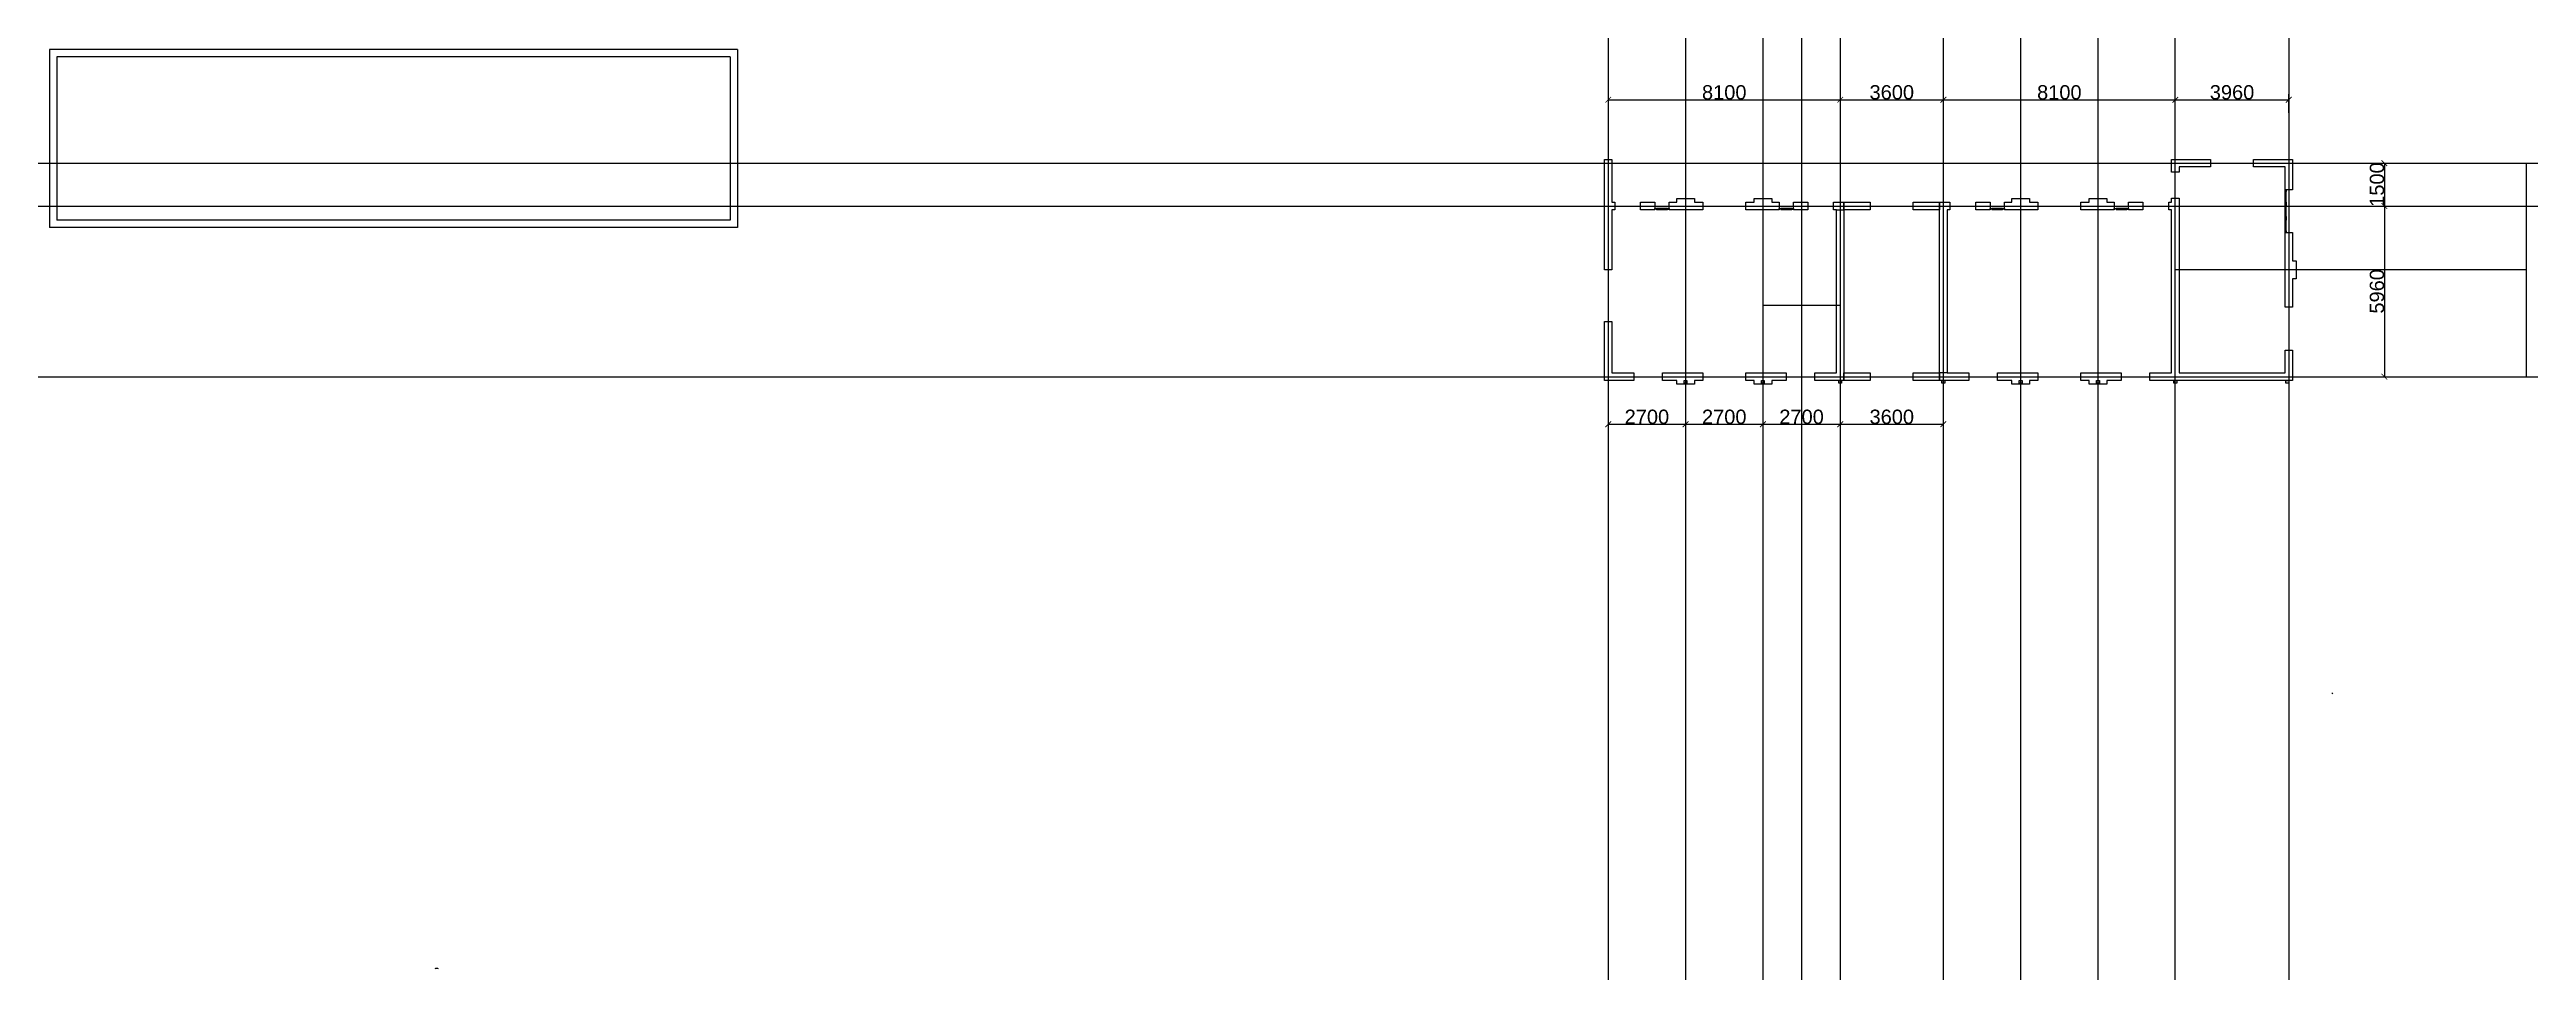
# Model space of a CAD drawing. Header units: millimetres. Extents: x 1136 to 87619, y -32473 to -377.
import ezdxf

# ---------------------------------------------------------------- set-up
doc = ezdxf.new("R2010")
doc.units = ezdxf.units.MM
doc.layers.add('SectionCutEdges', color=7, linetype='Continuous')
doc.styles.get("Standard").update_dxf_attribs({"font": 'arial.ttf'})
doc.dimstyles.new('整体标注', dxfattribs={"dimtxt": 500, "dimasz": 200, "dimexe": 200, "dimexo": 200, "dimtad": 1, "dimdec": 1, "dimtxsty": 'Standard', "dimblk": 'ARCHTICK', "dimcen": 2.5, "dimadec": 0, "dimazin": 0, "dimtfac": 1, "dimtdec": 1, "dimtmove": 0, "dimatfit": 3, "dimfxl": 100, "dimarcsym": 0})

# ---------------------------------------------------------------- blocks, each defined once
blk = doc.blocks.new('_ArchTick')
at = {"color": 0, "linetype": 'ByBlock', "const_width": 0.15}
blk.add_lwpolyline([(-0.5, -0.5), (0.5, 0.5)], dxfattribs=at)
blk = doc.blocks.new('*D1')
at = {"color": 0, "lineweight": -2, "transparency": 16777216}
blk.add_line((55559, -2131), (63659, -2131), dxfattribs=at)
at = {"layer": 'Defpoints', "color": 0, "transparency": 16777216}
for p in [(55559, -2131), (63659, -2131), (63659, -2131)]:
    blk.add_point(p, dxfattribs=at)
at = {"color": 0, "lineweight": -2, "transparency": 16777216, "xscale": 200, "yscale": 200, "zscale": 200, "rotation": 180}
blk.add_blockref('_ArchTick', (55559, -2131), dxfattribs=at)
at = {"color": 0, "lineweight": -2, "transparency": 16777216, "xscale": 200, "yscale": 200, "zscale": 200}
blk.add_blockref('_ArchTick', (63659, -2131), dxfattribs=at)
at = {"color": 0, "transparency": 16777216, "insert": (59609, -1876), "char_height": 500, "attachment_point": 5}
blk.add_mtext('8100', dxfattribs=at)
blk = doc.blocks.new('*D3')
at = {"color": 0, "lineweight": -2, "transparency": 16777216}
for p, q in [((63659, -2131), (67259, -2131)), ((67259, -2587), (67259, -1931))]:
    blk.add_line(p, q, dxfattribs=at)
at = {"layer": 'Defpoints', "color": 0, "transparency": 16777216}
for p in [(63659, -2131), (67259, -2131), (67259, -2787)]:
    blk.add_point(p, dxfattribs=at)
at = {"color": 0, "lineweight": -2, "transparency": 16777216, "xscale": 200, "yscale": 200, "zscale": 200, "rotation": 180}
blk.add_blockref('_ArchTick', (63659, -2131), dxfattribs=at)
at = {"color": 0, "lineweight": -2, "transparency": 16777216, "xscale": 200, "yscale": 200, "zscale": 200}
blk.add_blockref('_ArchTick', (67259, -2131), dxfattribs=at)
at = {"color": 0, "transparency": 16777216, "insert": (65459, -1875), "char_height": 500, "attachment_point": 5}
blk.add_mtext('3600', dxfattribs=at)
blk = doc.blocks.new('*D4')
at = {"color": 0, "lineweight": -2, "transparency": 16777216}
for p, q in [((67259, -2587), (67259, -1931)), ((67259, -2131), (75359, -2131)), ((75359, -2587), (75359, -1931))]:
    blk.add_line(p, q, dxfattribs=at)
at = {"layer": 'Defpoints', "color": 0, "transparency": 16777216}
for p in [(75359, -2131), (67259, -2787), (75359, -2787)]:
    blk.add_point(p, dxfattribs=at)
at = {"color": 0, "lineweight": -2, "transparency": 16777216, "xscale": 200, "yscale": 200, "zscale": 200, "rotation": 180}
blk.add_blockref('_ArchTick', (67259, -2131), dxfattribs=at)
at = {"color": 0, "lineweight": -2, "transparency": 16777216, "xscale": 200, "yscale": 200, "zscale": 200}
blk.add_blockref('_ArchTick', (75359, -2131), dxfattribs=at)
at = {"color": 0, "transparency": 16777216, "insert": (71309, -1876), "char_height": 500, "attachment_point": 5}
blk.add_mtext('8100', dxfattribs=at)
blk = doc.blocks.new('*D5')
at = {"color": 0, "lineweight": -2, "transparency": 16777216}
for p, q in [((75359, -2587), (75359, -1931)), ((75359, -2131), (79319, -2131)), ((79319, -2587), (79319, -1931))]:
    blk.add_line(p, q, dxfattribs=at)
at = {"layer": 'Defpoints', "color": 0, "transparency": 16777216}
for p in [(79319, -2131), (75359, -2787), (79319, -2787)]:
    blk.add_point(p, dxfattribs=at)
at = {"color": 0, "lineweight": -2, "transparency": 16777216, "xscale": 200, "yscale": 200, "zscale": 200, "rotation": 180}
blk.add_blockref('_ArchTick', (75359, -2131), dxfattribs=at)
at = {"color": 0, "lineweight": -2, "transparency": 16777216, "xscale": 200, "yscale": 200, "zscale": 200}
blk.add_blockref('_ArchTick', (79319, -2131), dxfattribs=at)
at = {"color": 0, "transparency": 16777216, "insert": (77339, -1875), "char_height": 500, "attachment_point": 5}
blk.add_mtext('3960', dxfattribs=at)
blk = doc.blocks.new('*D6')
at = {"color": 0, "lineweight": -2, "transparency": 16777216}
for p, q in [((82545, -4344), (82857, -4344)), ((82657, -4344), (82657, -5844)), ((82545, -5844), (82857, -5844))]:
    blk.add_line(p, q, dxfattribs=at)
at = {"layer": 'Defpoints', "color": 0, "transparency": 16777216}
for p in [(82345, -4344), (82345, -5844), (82657, -5844)]:
    blk.add_point(p, dxfattribs=at)
at = {"color": 0, "lineweight": -2, "transparency": 16777216, "xscale": 200, "yscale": 200, "zscale": 200}
for p, rotation in [((82657, -4344), 90), ((82657, -5844), 270)]:
    blk.add_blockref('_ArchTick', p, dxfattribs=dict(at, rotation=rotation))
at = {"color": 0, "transparency": 16777216, "insert": (82401, -5094), "char_height": 500, "attachment_point": 5, "rotation": 90}
blk.add_mtext('1500', dxfattribs=at)
blk = doc.blocks.new('*D7')
at = {"color": 0, "lineweight": -2, "transparency": 16777216}
for p, q in [((82545, -5844), (82857, -5844)), ((82657, -5844), (82657, -11804))]:
    blk.add_line(p, q, dxfattribs=at)
at = {"layer": 'Defpoints', "color": 0, "transparency": 16777216}
for p in [(82345, -5844), (82657, -11804), (82657, -11804)]:
    blk.add_point(p, dxfattribs=at)
at = {"color": 0, "lineweight": -2, "transparency": 16777216, "xscale": 200, "yscale": 200, "zscale": 200}
for p, rotation in [((82657, -5844), 90), ((82657, -11804), 270)]:
    blk.add_blockref('_ArchTick', p, dxfattribs=dict(at, rotation=rotation))
at = {"color": 0, "transparency": 16777216, "insert": (82401, -8824), "char_height": 500, "attachment_point": 5, "rotation": 90}
blk.add_mtext('5960', dxfattribs=at)
blk = doc.blocks.new('*D8')
at = {"color": 0, "lineweight": -2, "transparency": 16777216}
blk.add_line((55559, -13464), (58259, -13464), dxfattribs=at)
at = {"layer": 'Defpoints', "color": 0, "transparency": 16777216}
for p in [(55559, -13464), (58259, -13464), (58259, -13464)]:
    blk.add_point(p, dxfattribs=at)
at = {"color": 0, "lineweight": -2, "transparency": 16777216, "xscale": 200, "yscale": 200, "zscale": 200, "rotation": 180}
blk.add_blockref('_ArchTick', (55559, -13464), dxfattribs=at)
at = {"color": 0, "lineweight": -2, "transparency": 16777216, "xscale": 200, "yscale": 200, "zscale": 200}
blk.add_blockref('_ArchTick', (58259, -13464), dxfattribs=at)
at = {"color": 0, "transparency": 16777216, "insert": (56909, -13208), "char_height": 500, "attachment_point": 5}
blk.add_mtext('2700', dxfattribs=at)
blk = doc.blocks.new('*D9')
at = {"color": 0, "lineweight": -2, "transparency": 16777216}
blk.add_line((58259, -13464), (60959, -13464), dxfattribs=at)
at = {"layer": 'Defpoints', "color": 0, "transparency": 16777216}
for p in [(58259, -13464), (60959, -13464), (60959, -13464)]:
    blk.add_point(p, dxfattribs=at)
at = {"color": 0, "lineweight": -2, "transparency": 16777216, "xscale": 200, "yscale": 200, "zscale": 200, "rotation": 180}
blk.add_blockref('_ArchTick', (58259, -13464), dxfattribs=at)
at = {"color": 0, "lineweight": -2, "transparency": 16777216, "xscale": 200, "yscale": 200, "zscale": 200}
blk.add_blockref('_ArchTick', (60959, -13464), dxfattribs=at)
at = {"color": 0, "transparency": 16777216, "insert": (59609, -13208), "char_height": 500, "attachment_point": 5}
blk.add_mtext('2700', dxfattribs=at)
blk = doc.blocks.new('*D10')
at = {"color": 0, "lineweight": -2, "transparency": 16777216}
blk.add_line((60959, -13464), (63659, -13464), dxfattribs=at)
at = {"layer": 'Defpoints', "color": 0, "transparency": 16777216}
for p in [(60959, -13464), (63659, -13464), (63659, -13464)]:
    blk.add_point(p, dxfattribs=at)
at = {"color": 0, "lineweight": -2, "transparency": 16777216, "xscale": 200, "yscale": 200, "zscale": 200, "rotation": 180}
blk.add_blockref('_ArchTick', (60959, -13464), dxfattribs=at)
at = {"color": 0, "lineweight": -2, "transparency": 16777216, "xscale": 200, "yscale": 200, "zscale": 200}
blk.add_blockref('_ArchTick', (63659, -13464), dxfattribs=at)
at = {"color": 0, "transparency": 16777216, "insert": (62309, -13208), "char_height": 500, "attachment_point": 5}
blk.add_mtext('2700', dxfattribs=at)
blk = doc.blocks.new('*D11')
at = {"color": 0, "lineweight": -2, "transparency": 16777216}
blk.add_line((63659, -13464), (67259, -13464), dxfattribs=at)
at = {"layer": 'Defpoints', "color": 0, "transparency": 16777216}
for p in [(63659, -13464), (67259, -13464), (67259, -13464)]:
    blk.add_point(p, dxfattribs=at)
at = {"color": 0, "lineweight": -2, "transparency": 16777216, "xscale": 200, "yscale": 200, "zscale": 200, "rotation": 180}
blk.add_blockref('_ArchTick', (63659, -13464), dxfattribs=at)
at = {"color": 0, "lineweight": -2, "transparency": 16777216, "xscale": 200, "yscale": 200, "zscale": 200}
blk.add_blockref('_ArchTick', (67259, -13464), dxfattribs=at)
at = {"color": 0, "transparency": 16777216, "insert": (65459, -13208), "char_height": 500, "attachment_point": 5}
blk.add_mtext('3600', dxfattribs=at)

msp = doc.modelspace()

# ---------------------------------------------------------------- linework, layer by layer
for p, q in [((1136.5, -377.44), (1136.5, -6597.44)), ((1136.5, -377.44), (1136.5, -6597.44)), ((25156.5, -377.44), (1136.5, -377.44)), ((1396.5, -637.44), (1396.5, -6337.44)), ((24896.5, -637.44), (1396.5, -637.44)), ((24896.5, -637.44), (24896.5, -6337.44)), ((25156.5, -377.44), (25156.5, -6597.44)), ((87618.81, -11803.51), (87618.81, -4343.51)), ((63528.72, -5973.51), (63788.72, -5973.51)), ((25156.5, -6597.44), (1136.5, -6597.44)), ((24896.5, -6337.44), (1396.5, -6337.44)), ((87618.81, -8073.51), (75358.72, -8073.51)), ((60958.72, -9307.56), (63658.72, -9307.56)), ((67388.72, -11673.51), (67128.72, -11673.51))]:
    msp.add_line(p, q)
for p, direction in [((55558.72, -9873.51), (0, -1)), ((58258.72, -12033.51), (0, -1)), ((60958.72, -12033.51), (0, -1)), ((62308.72, -9307.56), (0, -1)), ((63658.72, -5973.51), (0, -1)), ((67258.72, -11673.51), (0, -1)), ((69958.72, -12033.51), (0, -1)), ((72658.72, -12033.51), (0, -1)), ((75358.72, -5563.51), (0, 1)), ((79318.72, -9373.51), (0, -1)), ((76588.72, -4343.51), (1, 0)), ((55788.72, -5843.51), (1, 0)), ((68148.72, -11803.51), (1, 0))]:
    msp.add_xline(p, direction)
at = {"layer": 'SectionCutEdges'}
for p, q in [((55428.72, -8073.51), (55428.72, -4213.51)), ((55428.72, -4213.51), (55688.72, -4213.51)), ((55428.72, -8073.51), (55428.72, -4213.51)), ((55428.72, -4213.51), (55688.72, -4213.51)), ((55688.72, -4213.51), (55688.72, -5713.51)), ((55688.72, -4213.51), (55688.72, -5713.51)), ((75228.72, -4213.51), (76588.72, -4213.51)), ((75228.72, -4663.51), (75228.72, -4213.51)), ((75228.72, -4213.51), (76588.72, -4213.51)), ((75228.72, -4663.51), (75228.72, -4213.51)), ((76588.72, -4213.51), (76588.72, -4473.51)), ((76588.72, -4213.51), (76588.72, -4473.51)), ((78088.72, -4213.51), (79448.72, -4213.51)), ((78088.72, -4473.51), (78088.72, -4213.51)), ((78088.72, -4213.51), (79448.72, -4213.51)), ((78088.72, -4473.51), (78088.72, -4213.51)), ((79448.72, -4213.51), (79448.72, -5273.51)), ((79448.72, -4213.51), (79448.72, -5273.51)), ((75488.72, -4663.51), (75228.72, -4663.51)), ((75488.72, -4663.51), (75228.72, -4663.51)), ((75488.72, -4473.51), (75488.72, -4663.51)), ((76588.72, -4473.51), (75488.72, -4473.51)), ((75488.72, -4473.51), (75488.72, -4663.51)), ((76588.72, -4473.51), (75488.72, -4473.51)), ((79188.72, -4473.51), (78088.72, -4473.51)), ((79188.72, -4473.51), (78088.72, -4473.51)), ((79188.72, -5273.51), (79188.72, -4473.51)), ((79188.72, -5273.51), (79188.72, -4473.51)), ((55688.72, -5713.51), (55788.72, -5713.51)), ((55688.72, -5713.51), (55788.72, -5713.51)), ((55688.72, -5973.51), (55688.72, -8073.51)), ((55788.72, -5973.51), (55688.72, -5973.51)), ((55688.72, -5973.51), (55688.72, -8073.51)), ((55788.72, -5973.51), (55688.72, -5973.51)), ((55788.72, -5713.51), (55788.72, -5973.51)), ((55788.72, -5713.51), (55788.72, -5973.51)), ((56688.72, -5713.51), (57188.72, -5713.51)), ((56688.72, -5973.51), (56688.72, -5713.51)), ((56688.72, -5713.51), (57188.72, -5713.51)), ((56688.72, -5973.51), (56688.72, -5713.51)), ((57188.72, -5973.51), (56688.72, -5973.51)), ((57188.72, -5973.51), (56688.72, -5973.51)), ((57188.72, -5713.51), (57188.72, -5973.51)), ((57188.72, -5713.51), (57188.72, -5973.51)), ((57188.72, -5933.51), (57248.72, -5933.51)), ((57188.72, -5973.51), (57188.72, -5933.51)), ((57188.72, -5933.51), (57248.72, -5933.51)), ((57188.72, -5973.51), (57188.72, -5933.51)), ((57628.72, -5933.51), (57248.72, -5933.51)), ((57628.72, -5933.51), (57248.72, -5933.51)), ((57248.72, -5933.51), (57248.72, -5973.51)), ((57248.72, -5933.51), (57248.72, -5973.51)), ((57628.72, -5933.51), (57248.72, -5933.51)), ((57628.72, -5933.51), (57248.72, -5933.51)), ((57248.72, -5933.51), (57248.72, -5973.51)), ((57248.72, -5933.51), (57248.72, -5973.51)), ((57628.72, -5973.51), (57248.72, -5973.51)), ((57628.72, -5973.51), (57248.72, -5973.51)), ((57628.72, -5933.51), (57688.72, -5933.51)), ((57628.72, -5933.51), (57628.72, -5973.51)), ((57628.72, -5973.51), (57628.72, -5933.51)), ((57628.72, -5933.51), (57688.72, -5933.51)), ((57628.72, -5933.51), (57628.72, -5973.51)), ((57628.72, -5973.51), (57628.72, -5933.51)), ((57688.72, -5713.51), (57948.72, -5713.51)), ((57688.72, -5973.51), (57688.72, -5713.51)), ((57688.72, -5713.51), (57948.72, -5713.51)), ((57688.72, -5973.51), (57688.72, -5713.51)), ((57688.72, -5933.51), (57688.72, -5973.51)), ((57688.72, -5933.51), (57688.72, -5973.51)), ((58858.72, -5973.51), (57688.72, -5973.51)), ((58858.72, -5973.51), (57688.72, -5973.51)), ((57948.72, -5583.51), (58568.72, -5583.51)), ((57948.72, -5713.51), (57948.72, -5583.51)), ((57948.72, -5583.51), (58568.72, -5583.51)), ((57948.72, -5713.51), (57948.72, -5583.51)), ((58568.72, -5583.51), (58568.72, -5713.51)), ((58568.72, -5583.51), (58568.72, -5713.51)), ((58568.72, -5713.51), (58858.72, -5713.51)), ((58568.72, -5713.51), (58858.72, -5713.51)), ((58858.72, -5713.51), (58858.72, -5973.51)), ((58858.72, -5713.51), (58858.72, -5973.51)), ((60358.72, -5713.51), (60648.72, -5713.51)), ((60358.72, -5973.51), (60358.72, -5713.51)), ((60358.72, -5713.51), (60648.72, -5713.51)), ((60358.72, -5973.51), (60358.72, -5713.51)), ((61528.72, -5973.51), (60358.72, -5973.51)), ((61528.72, -5973.51), (60358.72, -5973.51)), ((60648.72, -5583.51), (61268.72, -5583.51)), ((60648.72, -5713.51), (60648.72, -5583.51)), ((60648.72, -5583.51), (61268.72, -5583.51)), ((60648.72, -5713.51), (60648.72, -5583.51)), ((61268.72, -5583.51), (61268.72, -5713.51)), ((61268.72, -5583.51), (61268.72, -5713.51)), ((61268.72, -5713.51), (61528.72, -5713.51)), ((61268.72, -5713.51), (61528.72, -5713.51)), ((61528.72, -5713.51), (61528.72, -5973.51)), ((61528.72, -5713.51), (61528.72, -5973.51)), ((61528.72, -5933.51), (61588.72, -5933.51)), ((61528.72, -5973.51), (61528.72, -5933.51)), ((61528.72, -5933.51), (61588.72, -5933.51)), ((61528.72, -5973.51), (61528.72, -5933.51)), ((61968.72, -5933.51), (61588.72, -5933.51)), ((61968.72, -5933.51), (61588.72, -5933.51)), ((61588.72, -5933.51), (61588.72, -5973.51)), ((61588.72, -5933.51), (61588.72, -5973.51)), ((61968.72, -5933.51), (61588.72, -5933.51)), ((61968.72, -5933.51), (61588.72, -5933.51)), ((61588.72, -5933.51), (61588.72, -5973.51)), ((61588.72, -5933.51), (61588.72, -5973.51)), ((61968.72, -5973.51), (61588.72, -5973.51)), ((61968.72, -5973.51), (61588.72, -5973.51)), ((61968.72, -5933.51), (62028.72, -5933.51)), ((61968.72, -5933.51), (61968.72, -5973.51)), ((61968.72, -5973.51), (61968.72, -5933.51)), ((61968.72, -5933.51), (62028.72, -5933.51)), ((61968.72, -5933.51), (61968.72, -5973.51)), ((61968.72, -5973.51), (61968.72, -5933.51)), ((62028.72, -5713.51), (62528.72, -5713.51)), ((62028.72, -5973.51), (62028.72, -5713.51)), ((62028.72, -5713.51), (62528.72, -5713.51)), ((62028.72, -5973.51), (62028.72, -5713.51)), ((62028.72, -5933.51), (62028.72, -5973.51)), ((62028.72, -5933.51), (62028.72, -5973.51)), ((62528.72, -5973.51), (62028.72, -5973.51)), ((62528.72, -5973.51), (62028.72, -5973.51)), ((62528.72, -5713.51), (62528.72, -5973.51)), ((62528.72, -5713.51), (62528.72, -5973.51)), ((63428.72, -5713.51), (63788.72, -5713.51)), ((63428.72, -5973.51), (63428.72, -5713.51)), ((63428.72, -5713.51), (63788.72, -5713.51)), ((63428.72, -5973.51), (63428.72, -5713.51)), ((63528.72, -5973.51), (63428.72, -5973.51)), ((63528.72, -5973.51), (63428.72, -5973.51)), ((63528.72, -11673.51), (63528.72, -5973.51)), ((63528.72, -11673.51), (63528.72, -5973.51)), ((63788.72, -5713.51), (63788.72, -11933.51)), ((63788.72, -5973.51), (63788.72, -5713.51)), ((63788.72, -5713.51), (64708.72, -5713.51)), ((63788.72, -5713.51), (63788.72, -11933.51)), ((63788.72, -5973.51), (63788.72, -5713.51)), ((63788.72, -5713.51), (64708.72, -5713.51)), ((64708.72, -5973.51), (63788.72, -5973.51)), ((64708.72, -5973.51), (63788.72, -5973.51)), ((64708.72, -5713.51), (64708.72, -5973.51)), ((64708.72, -5713.51), (64708.72, -5973.51)), ((66208.72, -5713.51), (67128.72, -5713.51)), ((66208.72, -5973.51), (66208.72, -5713.51)), ((66208.72, -5713.51), (67128.72, -5713.51)), ((66208.72, -5973.51), (66208.72, -5713.51)), ((67128.72, -5973.51), (66208.72, -5973.51)), ((67128.72, -5973.51), (66208.72, -5973.51)), ((67128.72, -11933.51), (67128.72, -5713.51)), ((67128.72, -5713.51), (67488.72, -5713.51)), ((67128.72, -5713.51), (67128.72, -5973.51)), ((67128.72, -11933.51), (67128.72, -5713.51)), ((67128.72, -5713.51), (67488.72, -5713.51)), ((67128.72, -5713.51), (67128.72, -5973.51)), ((67388.72, -5973.51), (67388.72, -11673.51)), ((67488.72, -5973.51), (67388.72, -5973.51)), ((67388.72, -5973.51), (67388.72, -11673.51)), ((67488.72, -5973.51), (67388.72, -5973.51)), ((67488.72, -5713.51), (67488.72, -5973.51)), ((67488.72, -5713.51), (67488.72, -5973.51)), ((68388.72, -5713.51), (68888.72, -5713.51)), ((68388.72, -5973.51), (68388.72, -5713.51)), ((68388.72, -5713.51), (68888.72, -5713.51)), ((68388.72, -5973.51), (68388.72, -5713.51)), ((68888.72, -5973.51), (68388.72, -5973.51)), ((68888.72, -5973.51), (68388.72, -5973.51)), ((68888.72, -5713.51), (68888.72, -5973.51)), ((68888.72, -5713.51), (68888.72, -5973.51)), ((68888.72, -5933.51), (68948.72, -5933.51)), ((68888.72, -5973.51), (68888.72, -5933.51)), ((68888.72, -5933.51), (68948.72, -5933.51)), ((68888.72, -5973.51), (68888.72, -5933.51)), ((69328.72, -5933.51), (68948.72, -5933.51)), ((69328.72, -5933.51), (68948.72, -5933.51)), ((68948.72, -5933.51), (68948.72, -5973.51)), ((68948.72, -5933.51), (68948.72, -5973.51)), ((69328.72, -5933.51), (68948.72, -5933.51)), ((69328.72, -5933.51), (68948.72, -5933.51)), ((68948.72, -5933.51), (68948.72, -5973.51)), ((68948.72, -5933.51), (68948.72, -5973.51)), ((69328.72, -5973.51), (68948.72, -5973.51)), ((69328.72, -5973.51), (68948.72, -5973.51)), ((69328.72, -5933.51), (69388.72, -5933.51)), ((69328.72, -5933.51), (69328.72, -5973.51)), ((69328.72, -5973.51), (69328.72, -5933.51)), ((69328.72, -5933.51), (69388.72, -5933.51)), ((69328.72, -5933.51), (69328.72, -5973.51)), ((69328.72, -5973.51), (69328.72, -5933.51)), ((69388.72, -5713.51), (69648.72, -5713.51)), ((69388.72, -5973.51), (69388.72, -5713.51)), ((69388.72, -5713.51), (69648.72, -5713.51)), ((69388.72, -5973.51), (69388.72, -5713.51)), ((69388.72, -5933.51), (69388.72, -5973.51)), ((69388.72, -5933.51), (69388.72, -5973.51)), ((70558.72, -5973.51), (69388.72, -5973.51)), ((70558.72, -5973.51), (69388.72, -5973.51)), ((69648.72, -5583.51), (70268.72, -5583.51)), ((69648.72, -5713.51), (69648.72, -5583.51)), ((69648.72, -5583.51), (70268.72, -5583.51)), ((69648.72, -5713.51), (69648.72, -5583.51)), ((70268.72, -5583.51), (70268.72, -5713.51)), ((70268.72, -5583.51), (70268.72, -5713.51)), ((70268.72, -5713.51), (70558.72, -5713.51)), ((70268.72, -5713.51), (70558.72, -5713.51)), ((70558.72, -5713.51), (70558.72, -5973.51)), ((70558.72, -5713.51), (70558.72, -5973.51)), ((72058.72, -5713.51), (72348.72, -5713.51)), ((72058.72, -5973.51), (72058.72, -5713.51)), ((72058.72, -5713.51), (72348.72, -5713.51)), ((72058.72, -5973.51), (72058.72, -5713.51)), ((73228.72, -5973.51), (72058.72, -5973.51)), ((73228.72, -5973.51), (72058.72, -5973.51)), ((72348.72, -5583.51), (72968.72, -5583.51)), ((72348.72, -5713.51), (72348.72, -5583.51)), ((72348.72, -5583.51), (72968.72, -5583.51)), ((72348.72, -5713.51), (72348.72, -5583.51)), ((72968.72, -5583.51), (72968.72, -5713.51)), ((72968.72, -5583.51), (72968.72, -5713.51)), ((72968.72, -5713.51), (73228.72, -5713.51)), ((72968.72, -5713.51), (73228.72, -5713.51)), ((73228.72, -5713.51), (73228.72, -5973.51)), ((73228.72, -5713.51), (73228.72, -5973.51)), ((73228.72, -5933.51), (73288.72, -5933.51)), ((73228.72, -5973.51), (73228.72, -5933.51)), ((73228.72, -5933.51), (73288.72, -5933.51)), ((73228.72, -5973.51), (73228.72, -5933.51)), ((73668.72, -5933.51), (73288.72, -5933.51)), ((73668.72, -5933.51), (73288.72, -5933.51)), ((73288.72, -5933.51), (73288.72, -5973.51)), ((73288.72, -5933.51), (73288.72, -5973.51)), ((73668.72, -5933.51), (73288.72, -5933.51)), ((73668.72, -5933.51), (73288.72, -5933.51)), ((73288.72, -5933.51), (73288.72, -5973.51)), ((73288.72, -5933.51), (73288.72, -5973.51)), ((73668.72, -5973.51), (73288.72, -5973.51)), ((73668.72, -5973.51), (73288.72, -5973.51)), ((73668.72, -5933.51), (73728.72, -5933.51)), ((73668.72, -5933.51), (73668.72, -5973.51)), ((73668.72, -5973.51), (73668.72, -5933.51)), ((73668.72, -5933.51), (73728.72, -5933.51)), ((73668.72, -5933.51), (73668.72, -5973.51)), ((73668.72, -5973.51), (73668.72, -5933.51)), ((73728.72, -5713.51), (74228.72, -5713.51)), ((73728.72, -5973.51), (73728.72, -5713.51)), ((73728.72, -5713.51), (74228.72, -5713.51)), ((73728.72, -5973.51), (73728.72, -5713.51)), ((73728.72, -5933.51), (73728.72, -5973.51)), ((73728.72, -5933.51), (73728.72, -5973.51)), ((74228.72, -5973.51), (73728.72, -5973.51)), ((74228.72, -5973.51), (73728.72, -5973.51)), ((74228.72, -5713.51), (74228.72, -5973.51)), ((74228.72, -5713.51), (74228.72, -5973.51)), ((75128.72, -5713.51), (75228.72, -5713.51)), ((75128.72, -5973.51), (75128.72, -5713.51)), ((75128.72, -5713.51), (75228.72, -5713.51)), ((75128.72, -5973.51), (75128.72, -5713.51)), ((75228.72, -5973.51), (75128.72, -5973.51)), ((75228.72, -5973.51), (75128.72, -5973.51)), ((75228.72, -5713.51), (75228.72, -5563.51)), ((75228.72, -5563.51), (75488.72, -5563.51)), ((75228.72, -5713.51), (75228.72, -5563.51)), ((75228.72, -5563.51), (75488.72, -5563.51)), ((75228.72, -11673.51), (75228.72, -5973.51)), ((75228.72, -11673.51), (75228.72, -5973.51)), ((75488.72, -5563.51), (75488.72, -11673.51)), ((75488.72, -5563.51), (75488.72, -11673.51)), ((79448.72, -5273.51), (79188.72, -5273.51)), ((79188.72, -5333.51), (79188.72, -5273.51)), ((79188.72, -5273.51), (79228.72, -5273.51)), ((79448.72, -5273.51), (79188.72, -5273.51)), ((79188.72, -5333.51), (79188.72, -5273.51)), ((79188.72, -5273.51), (79228.72, -5273.51)), ((79188.72, -5333.51), (79188.72, -5713.51)), ((79188.72, -5713.51), (79188.72, -5333.51)), ((79228.72, -5333.51), (79188.72, -5333.51)), ((79228.72, -5333.51), (79188.72, -5333.51)), ((79188.72, -5333.51), (79188.72, -5713.51)), ((79188.72, -5713.51), (79188.72, -5333.51)), ((79228.72, -5333.51), (79188.72, -5333.51)), ((79228.72, -5333.51), (79188.72, -5333.51)), ((79188.72, -5833.51), (79188.72, -5713.51)), ((79228.72, -5713.51), (79188.72, -5713.51)), ((79188.72, -5713.51), (79228.72, -5713.51)), ((79188.72, -5833.51), (79188.72, -5713.51)), ((79228.72, -5713.51), (79188.72, -5713.51)), ((79188.72, -5713.51), (79228.72, -5713.51)), ((79188.72, -5833.51), (79188.72, -6213.51)), ((79188.72, -6213.51), (79188.72, -5833.51)), ((79228.72, -5833.51), (79188.72, -5833.51)), ((79228.72, -5833.51), (79188.72, -5833.51)), ((79188.72, -5833.51), (79188.72, -6213.51)), ((79188.72, -6213.51), (79188.72, -5833.51)), ((79228.72, -5833.51), (79188.72, -5833.51)), ((79228.72, -5833.51), (79188.72, -5833.51)), ((79228.72, -5273.51), (79228.72, -5333.51)), ((79228.72, -5273.51), (79228.72, -5333.51)), ((79228.72, -5713.51), (79228.72, -5333.51)), ((79228.72, -5713.51), (79228.72, -5333.51)), ((79228.72, -5713.51), (79228.72, -5333.51)), ((79228.72, -5713.51), (79228.72, -5333.51)), ((79228.72, -5713.51), (79228.72, -5773.51)), ((79228.72, -5713.51), (79228.72, -5773.51)), ((79228.72, -5773.51), (79228.72, -5833.51)), ((79228.72, -5773.51), (79228.72, -5833.51)), ((79228.72, -6213.51), (79228.72, -5833.51)), ((79228.72, -6213.51), (79228.72, -5833.51)), ((79228.72, -6213.51), (79228.72, -5833.51)), ((79228.72, -6213.51), (79228.72, -5833.51)), ((79188.72, -6333.51), (79188.72, -6213.51)), ((79228.72, -6213.51), (79188.72, -6213.51)), ((79188.72, -6213.51), (79228.72, -6213.51)), ((79188.72, -6333.51), (79188.72, -6213.51)), ((79228.72, -6213.51), (79188.72, -6213.51)), ((79188.72, -6213.51), (79228.72, -6213.51)), ((79188.72, -6333.51), (79188.72, -6713.51)), ((79188.72, -6713.51), (79188.72, -6333.51)), ((79228.72, -6333.51), (79188.72, -6333.51)), ((79228.72, -6333.51), (79188.72, -6333.51)), ((79188.72, -6333.51), (79188.72, -6713.51)), ((79188.72, -6713.51), (79188.72, -6333.51)), ((79228.72, -6333.51), (79188.72, -6333.51)), ((79228.72, -6333.51), (79188.72, -6333.51)), ((79188.72, -6773.51), (79188.72, -6713.51)), ((79228.72, -6713.51), (79188.72, -6713.51)), ((79188.72, -6713.51), (79228.72, -6713.51)), ((79188.72, -6773.51), (79188.72, -6713.51)), ((79228.72, -6713.51), (79188.72, -6713.51)), ((79188.72, -6713.51), (79228.72, -6713.51)), ((79188.72, -9373.51), (79188.72, -6773.51)), ((79188.72, -6773.51), (79448.72, -6773.51)), ((79228.72, -6773.51), (79188.72, -6773.51)), ((79188.72, -9373.51), (79188.72, -6773.51)), ((79188.72, -6773.51), (79448.72, -6773.51)), ((79228.72, -6773.51), (79188.72, -6773.51)), ((79228.72, -6213.51), (79228.72, -6273.51)), ((79228.72, -6213.51), (79228.72, -6273.51)), ((79228.72, -6273.51), (79228.72, -6333.51)), ((79228.72, -6273.51), (79228.72, -6333.51)), ((79228.72, -6713.51), (79228.72, -6333.51)), ((79228.72, -6713.51), (79228.72, -6333.51)), ((79228.72, -6713.51), (79228.72, -6333.51)), ((79228.72, -6713.51), (79228.72, -6333.51)), ((79228.72, -6713.51), (79228.72, -6773.51)), ((79228.72, -6713.51), (79228.72, -6773.51)), ((79448.72, -6773.51), (79448.72, -7763.51)), ((79448.72, -6773.51), (79448.72, -7763.51)), ((79448.72, -7763.51), (79578.72, -7763.51)), ((79448.72, -7763.51), (79578.72, -7763.51)), ((79578.72, -7763.51), (79578.72, -8383.51)), ((79578.72, -7763.51), (79578.72, -8383.51)), ((55688.72, -8073.51), (55428.72, -8073.51)), ((55688.72, -8073.51), (55428.72, -8073.51)), ((79448.72, -8383.51), (79448.72, -9373.51)), ((79578.72, -8383.51), (79448.72, -8383.51)), ((79448.72, -8383.51), (79448.72, -9373.51)), ((79578.72, -8383.51), (79448.72, -8383.51)), ((79448.72, -9373.51), (79188.72, -9373.51)), ((79448.72, -9373.51), (79188.72, -9373.51)), ((55428.72, -11933.51), (55428.72, -9873.51)), ((55428.72, -9873.51), (55688.72, -9873.51)), ((55428.72, -11933.51), (55428.72, -9873.51)), ((55428.72, -9873.51), (55688.72, -9873.51)), ((55688.72, -9873.51), (55688.72, -11673.51)), ((55688.72, -9873.51), (55688.72, -11673.51)), ((79188.72, -11673.51), (79188.72, -10873.51)), ((79188.72, -10873.51), (79448.72, -10873.51)), ((79188.72, -11673.51), (79188.72, -10873.51)), ((79188.72, -10873.51), (79448.72, -10873.51)), ((79448.72, -10873.51), (79448.72, -11933.51)), ((79448.72, -10873.51), (79448.72, -11933.51)), ((56448.72, -11933.51), (55428.72, -11933.51)), ((56448.72, -11933.51), (55428.72, -11933.51)), ((55688.72, -11673.51), (56448.72, -11673.51)), ((55688.72, -11673.51), (56448.72, -11673.51)), ((56448.72, -11673.51), (56448.72, -11933.51)), ((56448.72, -11673.51), (56448.72, -11933.51)), ((57448.72, -11673.51), (58858.72, -11673.51)), ((57448.72, -11933.51), (57448.72, -11673.51)), ((57448.72, -11673.51), (58858.72, -11673.51)), ((57448.72, -11933.51), (57448.72, -11673.51)), ((57948.72, -11933.51), (57448.72, -11933.51)), ((57948.72, -11933.51), (57448.72, -11933.51)), ((57948.72, -12063.51), (57948.72, -11933.51)), ((57948.72, -12063.51), (57948.72, -11933.51)), ((58568.72, -12063.51), (57948.72, -12063.51)), ((58568.72, -12063.51), (57948.72, -12063.51)), ((58208.72, -11933.51), (58308.72, -11933.51)), ((58208.72, -12033.51), (58208.72, -11933.51)), ((58308.72, -12033.51), (58208.72, -12033.51)), ((58308.72, -11933.51), (58308.72, -12033.51)), ((58858.72, -11933.51), (58568.72, -11933.51)), ((58568.72, -11933.51), (58568.72, -12063.51)), ((58858.72, -11933.51), (58568.72, -11933.51)), ((58568.72, -11933.51), (58568.72, -12063.51)), ((58858.72, -11673.51), (58858.72, -11933.51)), ((58858.72, -11673.51), (58858.72, -11933.51)), ((60358.72, -11673.51), (61768.72, -11673.51)), ((60358.72, -11933.51), (60358.72, -11673.51)), ((60358.72, -11673.51), (61768.72, -11673.51)), ((60358.72, -11933.51), (60358.72, -11673.51)), ((60648.72, -11933.51), (60358.72, -11933.51)), ((60648.72, -11933.51), (60358.72, -11933.51)), ((60648.72, -12063.51), (60648.72, -11933.51)), ((60648.72, -12063.51), (60648.72, -11933.51)), ((61268.72, -12063.51), (60648.72, -12063.51)), ((61268.72, -12063.51), (60648.72, -12063.51)), ((60908.72, -11933.51), (61008.72, -11933.51)), ((60908.72, -12033.51), (60908.72, -11933.51)), ((60908.72, -11933.51), (61008.72, -11933.51)), ((60908.72, -12033.51), (60908.72, -11933.51)), ((61008.72, -12033.51), (60908.72, -12033.51)), ((61008.72, -12033.51), (60908.72, -12033.51)), ((61008.72, -11933.51), (61008.72, -12033.51)), ((61008.72, -11933.51), (61008.72, -12033.51)), ((61768.72, -11933.51), (61268.72, -11933.51)), ((61268.72, -11933.51), (61268.72, -12063.51)), ((61768.72, -11933.51), (61268.72, -11933.51)), ((61268.72, -11933.51), (61268.72, -12063.51)), ((61768.72, -11673.51), (61768.72, -11933.51)), ((61768.72, -11673.51), (61768.72, -11933.51)), ((62768.72, -11673.51), (63528.72, -11673.51)), ((62768.72, -11933.51), (62768.72, -11673.51)), ((62768.72, -11673.51), (63528.72, -11673.51)), ((62768.72, -11933.51), (62768.72, -11673.51)), ((63788.72, -11933.51), (62768.72, -11933.51)), ((63788.72, -11933.51), (62768.72, -11933.51)), ((63608.72, -11933.51), (63708.72, -11933.51)), ((63608.72, -12033.51), (63608.72, -11933.51)), ((63708.72, -12033.51), (63608.72, -12033.51)), ((63708.72, -11933.51), (63708.72, -12033.51)), ((63788.72, -11933.51), (63788.72, -11673.51)), ((63788.72, -11673.51), (64708.72, -11673.51)), ((63788.72, -11933.51), (63788.72, -11673.51)), ((63788.72, -11673.51), (64708.72, -11673.51)), ((64708.72, -11933.51), (63788.72, -11933.51)), ((64708.72, -11933.51), (63788.72, -11933.51)), ((64708.72, -11673.51), (64708.72, -11933.51)), ((64708.72, -11673.51), (64708.72, -11933.51)), ((66208.72, -11673.51), (67128.72, -11673.51)), ((66208.72, -11933.51), (66208.72, -11673.51)), ((66208.72, -11673.51), (67128.72, -11673.51)), ((66208.72, -11933.51), (66208.72, -11673.51)), ((67128.72, -11933.51), (66208.72, -11933.51)), ((67128.72, -11933.51), (66208.72, -11933.51)), ((67128.72, -11673.51), (67128.72, -11933.51)), ((67128.72, -11673.51), (67128.72, -11933.51)), ((68148.72, -11933.51), (67128.72, -11933.51)), ((68148.72, -11933.51), (67128.72, -11933.51)), ((67208.72, -11933.51), (67308.72, -11933.51)), ((67208.72, -12033.51), (67208.72, -11933.51)), ((67308.72, -12033.51), (67208.72, -12033.51)), ((67308.72, -11933.51), (67308.72, -12033.51)), ((67388.72, -11673.51), (68148.72, -11673.51)), ((67388.72, -11673.51), (68148.72, -11673.51)), ((68148.72, -11673.51), (68148.72, -11933.51)), ((68148.72, -11673.51), (68148.72, -11933.51)), ((69148.72, -11673.51), (70558.72, -11673.51)), ((69148.72, -11933.51), (69148.72, -11673.51)), ((69148.72, -11673.51), (70558.72, -11673.51)), ((69148.72, -11933.51), (69148.72, -11673.51)), ((69648.72, -11933.51), (69148.72, -11933.51)), ((69648.72, -11933.51), (69148.72, -11933.51)), ((69648.72, -12063.51), (69648.72, -11933.51)), ((69648.72, -12063.51), (69648.72, -11933.51)), ((70268.72, -12063.51), (69648.72, -12063.51)), ((70268.72, -12063.51), (69648.72, -12063.51)), ((69908.72, -11933.51), (70008.72, -11933.51)), ((69908.72, -12033.51), (69908.72, -11933.51)), ((69908.72, -11933.51), (70008.72, -11933.51)), ((69908.72, -12033.51), (69908.72, -11933.51)), ((70008.72, -12033.51), (69908.72, -12033.51)), ((70008.72, -12033.51), (69908.72, -12033.51)), ((70008.72, -11933.51), (70008.72, -12033.51)), ((70008.72, -11933.51), (70008.72, -12033.51)), ((70558.72, -11933.51), (70268.72, -11933.51)), ((70268.72, -11933.51), (70268.72, -12063.51)), ((70558.72, -11933.51), (70268.72, -11933.51)), ((70268.72, -11933.51), (70268.72, -12063.51)), ((70558.72, -11673.51), (70558.72, -11933.51)), ((70558.72, -11673.51), (70558.72, -11933.51)), ((72058.72, -11673.51), (73468.72, -11673.51)), ((72058.72, -11933.51), (72058.72, -11673.51)), ((72058.72, -11673.51), (73468.72, -11673.51)), ((72058.72, -11933.51), (72058.72, -11673.51)), ((72348.72, -11933.51), (72058.72, -11933.51)), ((72348.72, -11933.51), (72058.72, -11933.51)), ((72348.72, -12063.51), (72348.72, -11933.51)), ((72348.72, -12063.51), (72348.72, -11933.51)), ((72968.72, -12063.51), (72348.72, -12063.51)), ((72968.72, -12063.51), (72348.72, -12063.51)), ((72608.72, -11933.51), (72708.72, -11933.51)), ((72608.72, -12033.51), (72608.72, -11933.51)), ((72708.72, -12033.51), (72608.72, -12033.51)), ((72708.72, -11933.51), (72708.72, -12033.51)), ((73468.72, -11933.51), (72968.72, -11933.51)), ((72968.72, -11933.51), (72968.72, -12063.51)), ((73468.72, -11933.51), (72968.72, -11933.51)), ((72968.72, -11933.51), (72968.72, -12063.51)), ((73468.72, -11673.51), (73468.72, -11933.51)), ((73468.72, -11673.51), (73468.72, -11933.51)), ((74468.72, -11673.51), (75228.72, -11673.51)), ((74468.72, -11933.51), (74468.72, -11673.51)), ((74468.72, -11673.51), (75228.72, -11673.51)), ((74468.72, -11933.51), (74468.72, -11673.51)), ((79448.72, -11933.51), (74468.72, -11933.51)), ((79448.72, -11933.51), (74468.72, -11933.51)), ((75308.72, -11933.51), (75408.72, -11933.51)), ((75308.72, -12033.51), (75308.72, -11933.51)), ((75408.72, -12033.51), (75308.72, -12033.51)), ((75408.72, -11933.51), (75408.72, -12033.51)), ((75488.72, -11673.51), (79188.72, -11673.51)), ((75488.72, -11673.51), (79188.72, -11673.51)), ((79218.72, -11933.51), (79318.72, -11933.51)), ((79218.72, -12033.51), (79218.72, -11933.51)), ((79318.72, -12033.51), (79218.72, -12033.51)), ((79318.72, -11933.51), (79318.72, -12033.51)), ((80837.26, -22883.46), (80860.07, -22844.23)), ((14603.37, -32473.13), (14627.27, -32462.62)), ((14603.37, -32473.13), (14627.27, -32462.62)), ((14627.27, -32462.62), (14653.07, -32458.66)), ((14627.27, -32462.62), (14653.07, -32458.66)), ((14653.07, -32458.66), (14679.02, -32461.51)), ((14653.07, -32458.66), (14679.02, -32461.51)), ((14679.02, -32461.51), (14703.35, -32470.98)), ((14679.02, -32461.51), (14703.35, -32470.98))]:
    msp.add_line(p, q, dxfattribs=at)

# ---------------------------------------------------------------- dimensions: what is measured, and where the dimension line sits
for base, p1, p2, picture, middle in [((63658.72, -2131.45), (55558.72, -2131.45), (63658.72, -2131.45), '*D1', (59608.72, -1875.54)), ((58258.72, -13463.66), (55558.72, -13463.66), (58258.72, -13463.66), '*D8', (56908.72, -13207.75)), ((60958.72, -13463.66), (58258.72, -13463.66), (60958.72, -13463.66), '*D9', (59608.72, -13207.75))]:
    dim = msp.add_linear_dim(base=base, p1=p1, p2=p2, dimstyle='整体标注')
    dim.commit()
    dim.dimension.update_dxf_attribs({"geometry": picture, "text_midpoint": middle})
for base, p1, p2, picture, middle in [((67258.72, -2131.45), (63658.72, -2131.45), (67258.72, -2786.99), '*D3', (65458.72, -1875.37)), ((75358.72, -2131.45), (67258.72, -2786.99), (75358.72, -2786.99), '*D4', (71308.72, -1875.54)), ((79318.72, -2131.45), (75358.72, -2786.99), (79318.72, -2786.99), '*D5', (77338.72, -1875.37)), ((63658.72, -13463.66), (60958.72, -13463.66), (63658.72, -13463.66), '*D10', (62308.72, -13207.75)), ((67258.72, -13463.66), (63658.72, -13463.66), (67258.72, -13463.66), '*D11', (65458.72, -13207.58))]:
    dim = msp.add_linear_dim(base=base, p1=p1, p2=p2, dimstyle='整体标注', override={"dimtmove": 1})
    dim.commit()
    dim.dimension.update_dxf_attribs({"geometry": picture, "text_midpoint": middle})
dim = msp.add_linear_dim(base=(82656.84, -5843.51), p1=(82344.92, -4343.51), p2=(82344.92, -5843.51), angle=90, dimstyle='整体标注')
dim.commit()
dim.dimension.update_dxf_attribs({"geometry": '*D6', "text_midpoint": (82400.93, -5093.51)})
dim = msp.add_linear_dim(base=(82656.84, -11803.51), p1=(82344.92, -5843.51), p2=(82656.84, -11803.51), angle=90, dimstyle='整体标注', override={"dimtmove": 1})
dim.commit()
dim.dimension.update_dxf_attribs({"geometry": '*D7', "text_midpoint": (82400.93, -8823.51)})

doc.saveas('drawing.dxf')
